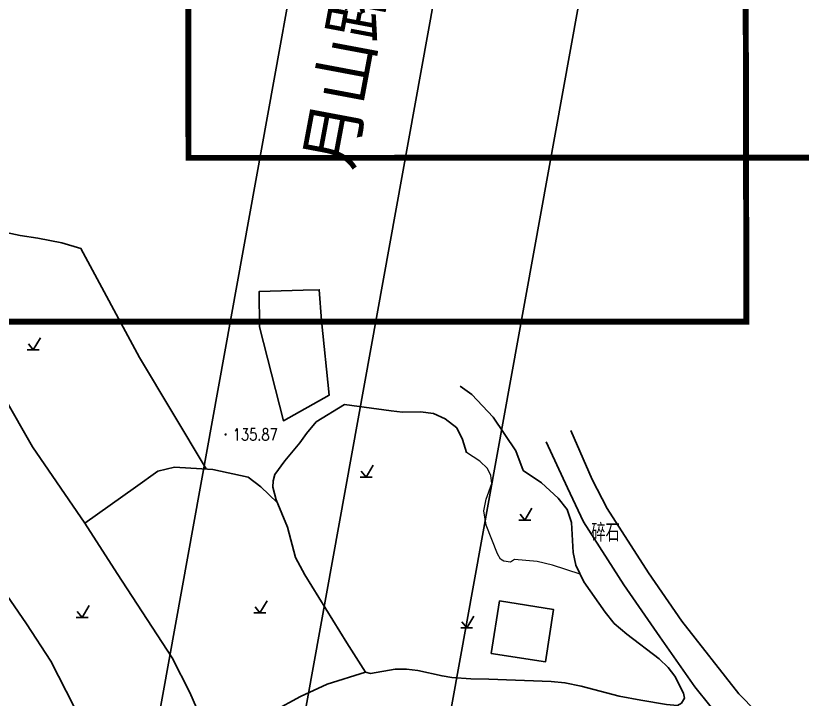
# Model space of a CAD drawing. Extents: x 529262 to 576451, y 2694391 to 2717535.
# Drawn here: x 562917.1 to 562983.1, y 2710521.3 to 2710578.6 of the extents above; entities that cross this region are included whole.
import ezdxf
from ezdxf.enums import TextEntityAlignment as Align
from ezdxf.xclip import XClip

# ---------------------------------------------------------------- set-up
doc = ezdxf.new("R2010")
doc.units = 0
doc.header["$XCLIPFRAME"] = 0
doc.linetypes.add('X2', pattern=[10, 8, -2])
for name, color, linetype in [('DLSS', 4, 'Continuous'), ('DMTZ', 8, 'Continuous'), ('GCD', 8, 'Continuous'), ('JMD', 8, 'Continuous'), ('PP-COM', 7, 'Continuous'), ('RD-中线', 40, 'Continuous'), ('RD-红线', 7, 'Continuous'), ('RD-路名', 7, 'Continuous'), ('ZBTZ', 8, 'Continuous'), ('ZJ', 7, 'Continuous'), ('污水井_W', 216, 'Continuous')]:
    doc.layers.add(name, color=color, linetype=linetype)
doc.layers.add('SXSS', color=5, linetype='Continuous', lineweight=0)
doc.styles.add('HZ', font='rs.shx', dxfattribs={"width": 0.8, "bigfont": 'hztxt.shx'})
doc.styles.add('黑体', font='simhei.ttf')
doc.linetypes.add('10422', pattern='A,0.75,[150,AAA.SHX,S=0.5,R=0,X=0,Y=0.5],1.5,[177,AAA.SHX,S=1,R=0,X=0,Y=0.4],0.75', length=3)
doc.linetypes.add('1161', pattern='A,0,[149,AAA.SHX,S=0.15,R=0,X=0,Y=0],-1.6', length=1.6)

# ---------------------------------------------------------------- blocks, each defined once
blk = doc.blocks.new('A$C19FD0107')
at = {"layer": 'RD-中线', "color": 8, "linetype": 'Continuous', "flags": 128}
blk.add_lwpolyline([(-8033.628, 16256.586), (-8094.49, 15920.477)], dxfattribs=at)
at = {"layer": 'RD-红线', "color": 8, "linetype": 'Continuous', "flags": 128}
for points in [[(-8049.39, 16236.89), (-8099.523, 15960.034)], [(-8025.706, 16232.989), (-8054.201, 16075.629)]]:
    blk.add_lwpolyline(points, dxfattribs=at)
blk = doc.blocks.new('GC200')
at = {"linetype": 'Continuous', "const_width": 0.2, "flags": 128}
blk.add_lwpolyline([(-0.1, 0, 1), (0.1, 0, 1)], format="xyb", close=True, dxfattribs=at)
blk = doc.blocks.new('gc123')
at = {"color": 8}
for p, q in [((0, 0), (1.2, 2)), ((-1, 0), (1, 0)), ((0, 0), (-0.8, 1))]:
    blk.add_line(p, q, dxfattribs=at)

msp = doc.modelspace()

# ---------------------------------------------------------------- linework, layer by layer
at = {"const_width": 0.5}
for points in [[(563084.122, 2711138.263), (562931.285, 2711138.054), (562931.608, 2710566.673), (563463.398, 2710566.758), (563463.263, 2710638.911), (563709.007, 2710638.866), (563708.877, 2711077.419), (563083.998, 2711074.669), (563084.122, 2711138.263)], [(562598.829, 2711123.986), (562446.582, 2711123.874), (562446.587, 2710552.781), (562978.372, 2710552.956), (562978.226, 2710625.113), (563223.964, 2710625.037), (563223.849, 2711063.295), (562599.05, 2711060.81), (562598.829, 2711123.986)]]:
    msp.add_lwpolyline(points, dxfattribs=at)
at = {"layer": 'DLSS', "color": 8, "linetype": 'Continuous'}
msp.add_lwpolyline([(562990.023, 2710509.374), (562989.017, 2710510.948), (562987.349, 2710513.102), (562986.359, 2710514.375), (562984.119, 2710516.737), (562983.132, 2710517.466), (562981.429, 2710518.301), (562980.603, 2710518.83), (562977.739, 2710521.768), (562972.96, 2710527.854), (562970.169, 2710531.895), (562966.693, 2710537.288), (562965.446, 2710539.715), (562963.656, 2710543.823)], dxfattribs=at)
at = {"layer": 'DLSS', "color": 8, "linetype": 'X2'}
msp.add_lwpolyline([(562987.443, 2710508.195), (562985.575, 2710511.684), (562983.951, 2710513.674), (562982.815, 2710514.79), (562981.617, 2710515.555), (562980.051, 2710516.398), (562979.217, 2710517.003), (562977.879, 2710518.208), (562976.307, 2710519.648), (562975.312, 2710520.767), (562974.058, 2710522.343), (562971.12, 2710526.524), (562968.098, 2710530.899), (562964.708, 2710536.176), (562963.375, 2710539.033), (562961.599, 2710542.867)], dxfattribs=at)
at = {"layer": 'DMTZ', "linetype": '10422', "flags": 128}
for points in [[(562954.899, 2710541.974), (562954.572, 2710543.058), (562954.102, 2710544.038), (562953.116, 2710544.8), (562952.15, 2710545.239), (562951.064, 2710545.396), (562949.542, 2710545.374), (562948.583, 2710545.462), (562944.692, 2710546.002)], [(562973.172, 2710521.389), (562973.094, 2710521.823), (562972.368, 2710523.234), (562971.815, 2710523.974), (562971.048, 2710524.695), (562968.35, 2710526.755), (562967.294, 2710527.646), (562966.537, 2710528.591), (562964.75, 2710531.138), (562964.067, 2710532.55), (562963.863, 2710533.588), (562963.699, 2710536.115), (562963.352, 2710537.214), (562962.589, 2710538.148), (562961.192, 2710539.442), (562959.661, 2710540.476)]]:
    msp.add_lwpolyline(points, dxfattribs=at)
at = {"layer": 'DMTZ', "linetype": '10422'}
msp.add_lwpolyline([(562946.44, 2710523.578), (562946.858, 2710523.465), (562948.93, 2710523.814), (562949.877, 2710523.832), (562950.845, 2710523.706), (562952.867, 2710523.259), (562953.688, 2710523.138), (562955.283, 2710523.027), (562956.78, 2710522.992), (562962.001, 2710522.796), (562963.164, 2710522.68), (562964.52, 2710522.412), (562967.702, 2710521.558), (562969.533, 2710521.223), (562971.681, 2710520.878), (562972.584, 2710520.784), (562972.943, 2710520.987), (562973.172, 2710521.389)], dxfattribs=at)
at = {"layer": 'JMD', "linetype": 'Continuous', "elevation": 135.223, "flags": 128}
msp.add_lwpolyline([(562942.749, 2710553.046), (562942.749, 2710553.046), (562943.391, 2710546.785), (562939.561, 2710544.637), (562937.547, 2710552.518), (562937.537, 2710555.479), (562941.232, 2710555.597), (562942.562, 2710555.614), (562942.749, 2710553.046)], dxfattribs=at)
at = {"layer": 'SXSS', "color": 8, "linetype": 'Continuous'}
msp.add_lwpolyline([(562964.442, 2710531.774), (562962.133, 2710532.536), (562960.836, 2710532.84), (562958.948, 2710533.025), (562958.612, 2710532.786), (562958.048, 2710532.873), (562957.772, 2710533.047), (562957.506, 2710533.502), (562956.551, 2710535.888), (562956.364, 2710537.097), (562956.573, 2710538.079), (562957.031, 2710539.382), (562956.963, 2710540.053), (562956.67, 2710540.633), (562956.03, 2710541.246), (562954.899, 2710541.974)], dxfattribs=at)
at = {"layer": 'ZBTZ', "linetype": 'Continuous'}
for points in [[(562922.377, 2710519.937), (562924.013, 2710520.3), (562925.294, 2710520.454), (562927.854, 2710520.371), (562930.119, 2710520.165), (562932.56, 2710519.939), (562931.707, 2710521.878), (562930.238, 2710524.782), (562925.621, 2710531.848), (562922.926, 2710536.053), (562918.53, 2710542.466), (562913.629, 2710550.99), (562912.387, 2710553.62), (562911.166, 2710556.72), (562910.552, 2710558.36), (562909.868, 2710560.753), (562909.758, 2710561.488), (562909.794, 2710562.106), (562910.019, 2710562.532)], [(562933.088, 2710540.602), (562927.492, 2710549.94), (562922.595, 2710559.063), (562920.979, 2710559.54), (562918.969, 2710559.943), (562917.506, 2710560.153), (562914.996, 2710560.696), (562912.757, 2710561.429), (562910.019, 2710562.532)], [(562916.881, 2710517.551), (562917.789, 2710518.35), (562918.945, 2710519.01), (562920.491, 2710519.511), (562922.377, 2710519.937), (562921.356, 2710521.986), (562920.059, 2710524.49), (562918.028, 2710527.623), (562910.061, 2710539.187)], [(562932.56, 2710519.939), (562935.257, 2710519.25), (562936.055, 2710519.222), (562937.56, 2710519.648), (562938.736, 2710520.305), (562941.001, 2710521.525), (562943.231, 2710522.557), (562946.44, 2710523.578)]]:
    msp.add_lwpolyline(points, dxfattribs=at)
at = {"layer": 'ZBTZ', "linetype": '1161', "elevation": 136.074, "flags": 128}
msp.add_lwpolyline([(562954.372, 2710547.552), (562955.351, 2710546.848), (562957.149, 2710544.956), (562959.042, 2710542.128), (562959.661, 2710540.476)], dxfattribs=at)
at = {"layer": 'ZBTZ', "linetype": 'Continuous', "flags": 128}
msp.add_lwpolyline([(562944.692, 2710546.002), (562942.311, 2710544.552), (562941.499, 2710543.56), (562940.932, 2710542.8), (562939.695, 2710541.292), (562938.857, 2710540.145), (562938.692, 2710539.62), (562938.69, 2710539.075), (562938.96, 2710538.006), (562939.91, 2710535.722), (562940.567, 2710533.19), (562941.348, 2710531.731), (562944.879, 2710526.032), (562946.44, 2710523.578)], dxfattribs=at)
at = {"layer": 'ZBTZ', "linetype": 'Continuous', "elevation": -195.793, "flags": 128}
msp.add_lwpolyline([(562922.926, 2710536.053), (562927.169, 2710539.084), (562929.036, 2710540.418), (562930.445, 2710540.751), (562933.644, 2710540.57), (562936.602, 2710539.907), (562937.679, 2710539.102), (562939.046, 2710537.801)], dxfattribs=at)
at = {"layer": '污水井_W', "color": 3}
msp.add_lwpolyline([(562957.68, 2710529.539), (562962.213, 2710528.824), (562961.52, 2710524.435), (562956.987, 2710525.151)], close=True, dxfattribs=at)

# ---------------------------------------------------------------- block references
at = {"layer": 'GCD', "color": 3, "linetype": 'Continuous'}
ref = msp.add_blockref('GC200', (562934.72, 2710543.498, 135.873), dxfattribs=dict(at, xscale=0.5, yscale=0.5, zscale=0.5))
ref.add_attrib('height', '135.87', dxfattribs={"linetype": 'Continuous', "height": 1, "style": 'HZ', "width": 0.8}).set_placement((562935.32, 2710543.498, 135.873), align=Align.MIDDLE_LEFT)
at = {"layer": 'PP-COM'}
ref = msp.add_blockref('A$C19FD0107', (570997.993, 2694390.603), dxfattribs=at)
XClip(ref).set_block_clipping_path([(-9366.4383134884, 14428.6043910822), (-3328.4480743363, 17452.7484863754)])
at = {"layer": 'ZBTZ', "linetype": 'Continuous', "xscale": 0.5, "yscale": 0.5}
for p in [(562918.593, 2710550.578), (562946.493, 2710539.923), (562959.801, 2710536.318), (562937.594, 2710528.548), (562922.686, 2710528.149), (562954.927, 2710527.279)]:
    msp.add_blockref('gc123', p, dxfattribs=at)

# ---------------------------------------------------------------- texts
at = {"layer": 'RD-路名', "color": 7, "style": '黑体'}
msp.add_text('月山路', height=4, rotation=79.37678, dxfattribs=at).set_placement((562944.668, 2710573.977), align=Align.MIDDLE)
at = {"layer": 'ZJ', "color": 8, "linetype": 'Continuous', "style": 'HZ', "width": 0.8}
msp.add_text('碎石', height=1.5, dxfattribs=at).set_placement((562966.566, 2710535.351), align=Align.MIDDLE)

doc.saveas('drawing.dxf')
